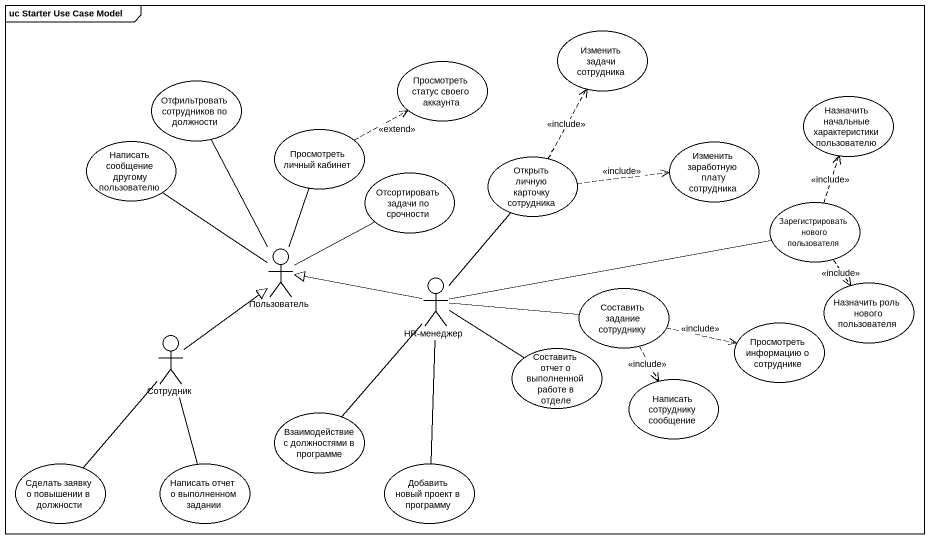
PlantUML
@startuml
mainframe uc Starter Use Case Model
usecase "Изменить задачи сотрудника" as Изменить_задачи_сотрудника
usecase "Просмотреть статус своего аккаунта" as Просмотреть_статус_своего
usecase "Отфильтровать сотрудников по должности" as Отфильтровать_сотрудников
usecase "Назначить начальные характеристики пользователю" as Назначить_начальные
usecase "Написать сообщение другому пользователю" as Написать_сообщение_другому
usecase "Просмотреть личный кабинет" as Просмотреть_личный_кабинет
usecase "Изменить заработную плату сотрудника" as Изменить_заработную_плату
usecase "Отсортировать задачи по срочности" as Отсортировать_задачи_по
usecase "Открыть личную карточку сотрудника" as Открыть_личную_карточку
usecase "Зарегистрировать нового пользователя" as Зарегистрировать_нового
actor Пользователь
actor "HR-менеджер" as HR_менеджер
usecase "Составить задание сотруднику" as Составить_задание_сотруднику
usecase "Назначить роль нового пользователя" as Назначить_роль_нового
actor Сотрудник
usecase "Просмотреть информацию о сотруднике" as Просмотреть_информацию_о
usecase "Составить отчет о выполненной работе в отделе" as Составить_отчет_о
usecase "Написать сотруднику сообщение" as Написать_сотруднику
usecase "Взаимодействие с должностями в программе" as Взаимодействие_с
usecase "Сделать заявку о повышении в должности" as Сделать_заявку_о_повышении
usecase "Написать отчет о выполненном задании" as Написать_отчет_о
usecase "Добавить новый проект в программу" as Добавить_новый_проект_в
Просмотреть_личный_кабинет .right.> Просмотреть_статус_своего : <<extend>>
Открыть_личную_карточку .up.> Изменить_задачи_сотрудника : <<include>>
Открыть_личную_карточку .right.> Изменить_заработную_плату : <<include>>
Зарегистрировать_нового .up.> Назначить_начальные : <<include>>
Зарегистрировать_нового ..> Назначить_роль_нового : <<include>>
Пользователь -up- Отфильтровать_сотрудников
Пользователь -up- Написать_сообщение_другому
Пользователь -up- Просмотреть_личный_кабинет
Пользователь -up- Отсортировать_задачи_по
HR_менеджер -up- Открыть_личную_карточку
HR_менеджер -right- Зарегистрировать_нового
HR_менеджер -left-|> Пользователь
HR_менеджер -right- Составить_задание_сотруднику
HR_менеджер -right- Составить_отчет_о
HR_менеджер -- Взаимодействие_с
HR_менеджер -- Добавить_новый_проект_в
Составить_задание_сотруднику .right.> Просмотреть_информацию_о : <<include>>
Составить_задание_сотруднику ..> Написать_сотруднику : <<include>>
Сотрудник -up-|> Пользователь
Сотрудник -- Сделать_заявку_о_повышении
Сотрудник -- Написать_отчет_о
@enduml
